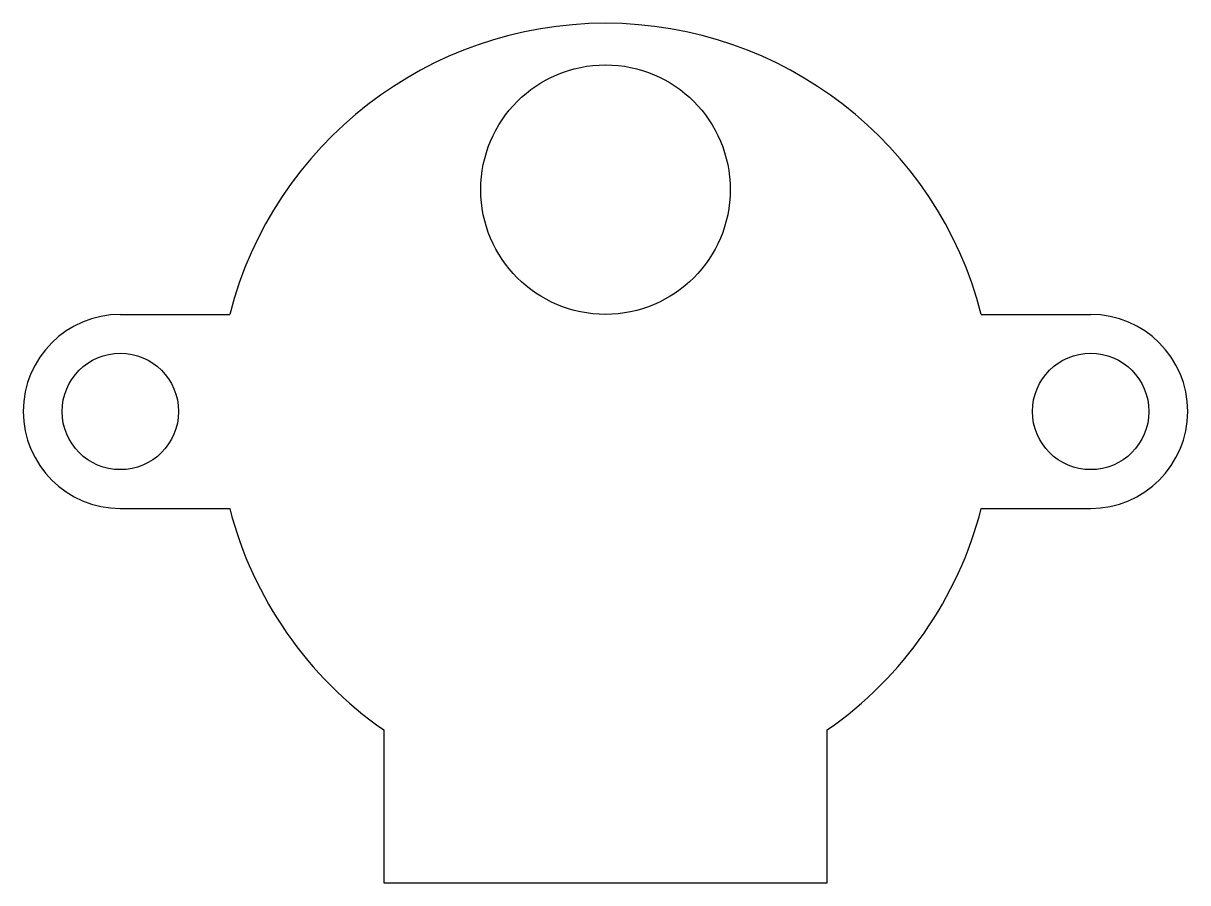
# Model space of a CAD drawing. Header units: millimetres. Extents: x -21 to 21, y -17 to 14.
import ezdxf

# ---------------------------------------------------------------- set-up
doc = ezdxf.new("R2010")
doc.units = ezdxf.units.MM
doc.layers.get('0').update_dxf_attribs({"lineweight": 25, "true_color": 0xffffff})

msp = doc.modelspace()

# ---------------------------------------------------------------- linework, layer by layer
for p, q in [((-17.5, 3.5), (-13.555, 3.5)), ((13.555, 3.5), (17.5, 3.5)), ((-17.5, -3.5), (-13.555, -3.5)), ((13.555, -3.5), (17.5, -3.5)), ((-8, -11.489), (-8, -17)), ((8, -17), (8, -11.489)), ((-8, -17), (8, -17))]:
    msp.add_line(p, q)
for centre, radius in [((0, 8), 4.5), ((-17.5, 0), 2.1), ((17.5, 0), 2.1)]:
    msp.add_circle(centre, radius)
for centre, radius, start, end in [((0, 0), 14, 14.4775, 165.5225), ((-17.5, 0), 3.5, 90, 270), ((17.5, 0), 3.5, 270, 90), ((0, 0), 14, 194.4775, 235.1501), ((0, 0), 14, 304.8499, 345.5225)]:
    msp.add_arc(centre, radius, start, end)

doc.saveas('drawing.dxf')
